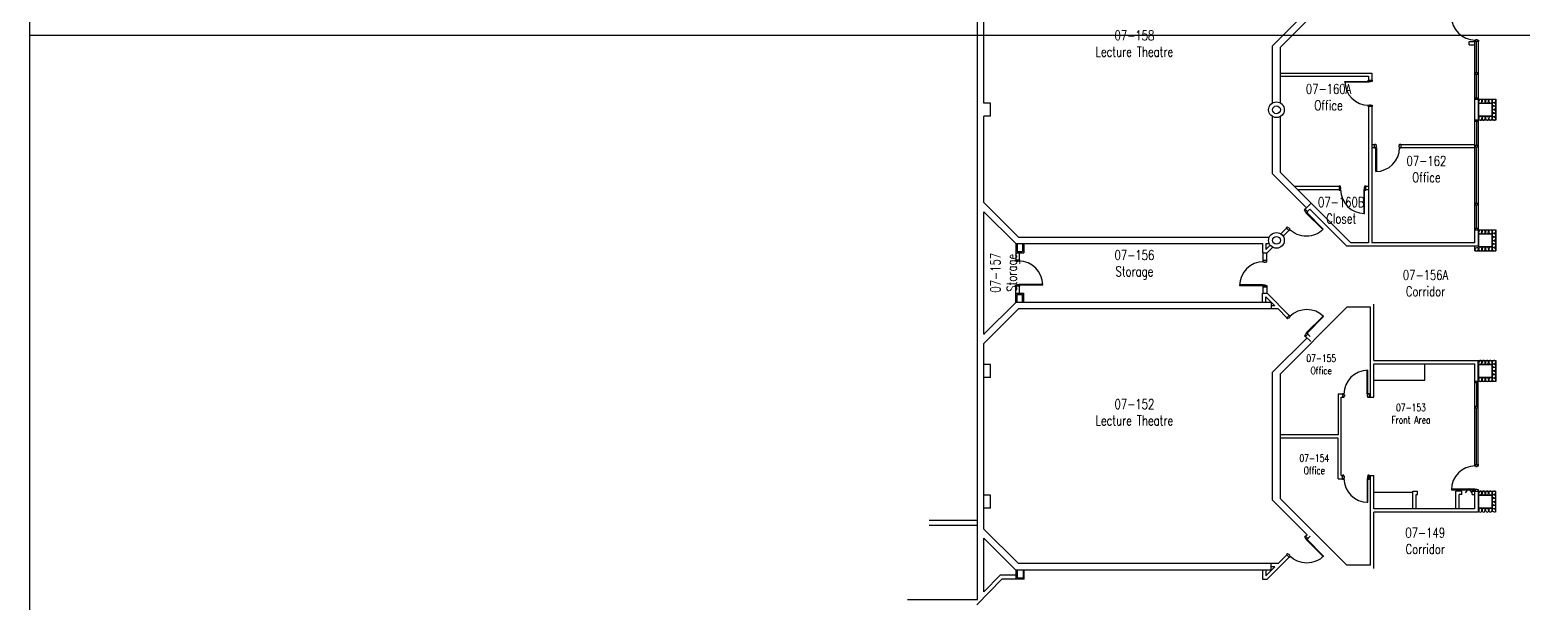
# Model space of a CAD drawing. Extents: x 11182 to 734459, y -1391328 to 152085.
# Drawn here: x 62862 to 120007, y -616109 to -594199 of the extents above; entities that cross this region are included whole.
import ezdxf
from ezdxf.enums import TextEntityAlignment as Align

# ---------------------------------------------------------------- set-up
doc = ezdxf.new("R2010")
doc.units = 0
doc.header["$LTSCALE"] = 500
doc.header["$MEASUREMENT"] = 0
doc.layers.add('0_Defpoints', color=106, linetype='CONTINUOUS', plot=False)
for name, color, linetype in [('0_room_data', 7, 'CONTINUOUS'), ('1_Wall_Exist', 251, 'CONTINUOUS'), ('3_Text', 7, 'CONTINUOUS')]:
    doc.layers.add(name, color=color, linetype=linetype)
doc.styles.add('1_200', font='simplex.shx', dxfattribs={"width": 0.75, "height": 460})

# ---------------------------------------------------------------- blocks, each defined once
blk = doc.blocks.new('room_data')
at = {"layer": '3_Text', "style": '1_200', "width": 0.75}
for tag, p in [('ROOMNUM', (0, 0)), ('ROOMUSE', (0, -575))]:
    blk.add_attdef(tag, text='', height=345, dxfattribs=at).set_placement(p, align=Align.MIDDLE_CENTER)

msp = doc.modelspace()

# ---------------------------------------------------------------- linework, layer by layer
at = {"layer": '0_Defpoints'}
for points in [[(174624, -523132), (174624, -736982), (62862, -736982), (62862, -523132)], [(174624, -594415), (62862, -594415)]]:
    msp.add_lwpolyline(points, dxfattribs=at)
at = {"layer": '1_Wall_Exist'}
for p, q in [((99149, -616009), (99149, -592079)), ((110749, -594864), (113291, -592322)), ((99399, -597009), (99399, -593710)), ((110449, -594810), (111755, -593504)), ((110449, -597000), (110449, -594810)), ((110749, -597000), (110749, -594864)), ((117981, -594771), (117981, -594641)), ((117981, -594646), (118199, -594646)), ((117981, -594771), (118199, -594771)), ((118185, -594641), (118185, -594591)), ((118185, -594591), (118236, -594591)), ((118338, -594641), (118185, -594641)), ((118199, -602359), (118199, -594641)), ((118236, -594591), (118236, -594574)), ((118236, -594574), (118287, -594574)), ((118261, -595843), (118261, -594641)), ((118287, -594574), (118287, -594591)), ((118287, -594591), (118338, -594591)), ((118324, -594641), (118324, -602484)), ((118338, -594591), (118338, -594641)), ((110749, -595853), (114246, -595853)), ((110749, -595978), (114121, -595978)), ((114121, -595978), (114121, -596123)), ((114246, -595853), (114246, -596123)), ((118312, -595843), (118211, -595843)), ((118211, -595843), (118211, -595893)), ((118211, -595893), (118312, -595893)), ((118261, -596809), (118261, -595893)), ((118312, -595893), (118312, -595843)), ((113219, -596199), (113218, -596174)), ((113218, -596174), (114158, -596174)), ((114133, -596199), (113218, -596199)), ((114107, -596123), (114260, -596123)), ((114107, -596174), (114107, -596123)), ((114133, -596174), (114133, -596199)), ((114158, -596190), (114158, -596174)), ((114209, -596190), (114158, -596190)), ((114260, -596174), (114209, -596174)), ((114209, -596174), (114209, -596190)), ((114260, -596123), (114260, -596174)), ((99649, -597009), (99399, -597009)), ((99649, -597509), (99649, -597009)), ((114107, -597139), (114107, -597088)), ((114107, -597088), (114158, -597088)), ((114260, -597139), (114107, -597139)), ((114121, -597139), (114121, -602359)), ((114158, -597088), (114158, -597072)), ((114158, -597072), (114209, -597072)), ((114209, -597072), (114209, -597088)), ((114209, -597088), (114260, -597088)), ((114246, -597139), (114246, -602359)), ((114260, -597088), (114260, -597139)), ((118199, -596859), (118999, -596859)), ((118312, -596809), (118211, -596809)), ((118211, -596809), (118211, -596859)), ((118312, -596859), (118312, -596809)), ((118358, -596895), (118345, -596927)), ((118349, -597009), (118849, -597009)), ((118349, -597509), (118349, -597009)), ((118449, -596970), (118462, -596938)), ((118489, -596970), (118476, -596938)), ((118580, -596895), (118593, -596927)), ((118618, -596895), (118605, -596927)), ((118709, -596970), (118722, -596938)), ((118749, -596970), (118736, -596938)), ((118840, -596895), (118853, -596927)), ((118849, -597009), (118849, -597509)), ((118921, -596863), (118889, -596876)), ((118921, -597112), (118889, -597099)), ((118921, -597125), (118889, -597138)), ((118932, -596980), (118964, -596967)), ((118932, -596995), (118964, -597008)), ((118999, -596859), (118999, -597659)), ((99399, -600809), (99399, -597509)), ((99649, -597509), (99399, -597509)), ((110449, -599708), (110449, -597519)), ((110749, -599655), (110749, -597519)), ((118999, -597659), (118199, -597659)), ((118211, -597709), (118211, -597659)), ((118312, -597709), (118211, -597709)), ((118261, -597709), (118261, -598625)), ((118312, -597659), (118312, -597709)), ((118358, -597624), (118345, -597592)), ((118849, -597509), (118349, -597509)), ((118449, -597549), (118462, -597581)), ((118489, -597549), (118476, -597581)), ((118580, -597624), (118593, -597592)), ((118618, -597624), (118605, -597592)), ((118709, -597549), (118722, -597581)), ((118749, -597549), (118736, -597581)), ((118840, -597624), (118853, -597592)), ((118921, -597381), (118889, -597368)), ((118921, -597401), (118889, -597414)), ((118921, -597655), (118889, -597642)), ((118932, -597242), (118964, -597229)), ((118932, -597264), (118964, -597277)), ((118932, -597518), (118964, -597505)), ((118932, -597538), (118964, -597551)), ((114348, -598596), (114246, -598596)), ((114348, -598721), (114246, -598721)), ((114348, -598582), (114398, -598582)), ((114348, -598735), (114348, -598582)), ((114398, -598735), (114348, -598735)), ((114398, -598582), (114398, -598633)), ((114398, -598633), (114415, -598633)), ((114398, -599623), (114398, -598684)), ((114415, -598684), (114398, -598684)), ((114398, -598709), (114424, -598709)), ((114415, -598633), (114415, -598684)), ((114424, -598709), (114424, -599623)), ((115296, -598684), (115296, -598633)), ((115296, -598633), (115313, -598633)), ((115313, -598684), (115296, -598684)), ((115313, -598633), (115313, -598582)), ((115313, -598582), (115364, -598582)), ((115313, -598734), (115313, -598684)), ((115364, -598734), (115313, -598734)), ((115364, -598582), (115364, -598734)), ((118199, -598596), (115364, -598596)), ((118199, -598721), (115364, -598721)), ((118312, -598625), (118211, -598625)), ((118211, -598625), (118211, -598675)), ((118211, -598675), (118312, -598675)), ((118261, -600843), (118261, -598675)), ((118312, -598675), (118312, -598625)), ((110449, -599708), (111755, -601015)), ((110749, -599655), (113453, -602359)), ((113003, -600202), (111296, -600202)), ((113003, -600327), (111421, -600327)), ((113003, -600188), (113003, -600341)), ((113054, -600188), (113003, -600188)), ((113003, -600341), (113054, -600341)), ((113054, -600239), (113054, -600188)), ((113070, -600239), (113054, -600239)), ((113054, -600341), (113054, -600290)), ((113054, -600290), (113070, -600290)), ((113070, -600290), (113070, -600239)), ((113969, -600315), (113943, -600315)), ((113943, -600315), (113943, -601229)), ((113969, -600239), (113952, -600239)), ((113952, -600239), (113952, -600290)), ((113952, -600290), (113969, -600290)), ((114019, -600188), (113969, -600188)), ((113969, -600188), (113969, -600239)), ((113969, -601229), (113969, -600290)), ((113969, -600341), (114019, -600341)), ((114019, -600341), (114019, -600188)), ((114121, -600202), (114019, -600202)), ((114121, -600327), (114019, -600327)), ((99399, -600809), (100725, -602134)), ((99399, -601162), (100619, -602382)), ((99399, -605856), (99399, -601162)), ((111693, -601058), (111657, -601094)), ((111657, -601094), (111693, -601130)), ((111693, -601130), (111681, -601141)), ((111681, -601141), (111717, -601177)), ((111702, -601067), (111693, -601058)), ((111702, -601068), (111932, -600838)), ((111702, -601068), (111791, -601156)), ((111717, -601177), (111729, -601166)), ((111729, -601166), (111764, -601202)), ((111764, -601202), (111800, -601166)), ((111791, -601156), (111879, -601068)), ((111800, -601166), (111791, -601157)), ((111879, -601068), (113295, -602484)), ((118312, -600843), (118211, -600843)), ((118211, -600843), (118211, -600893)), ((118211, -600893), (118312, -600893)), ((118261, -601809), (118261, -600893)), ((118312, -600893), (118312, -600843)), ((111010, -601741), (110974, -601776)), ((111046, -601776), (111010, -601741)), ((111746, -601184), (111728, -601202)), ((111728, -601202), (112375, -601848)), ((112393, -601830), (111746, -601184)), ((113943, -601229), (113969, -601229)), ((100725, -602134), (110326, -602134)), ((110762, -602008), (110984, -601786)), ((110851, -602096), (111072, -601875)), ((110974, -601776), (110983, -601785)), ((110984, -601786), (111072, -601875)), ((111057, -601765), (111046, -601776)), ((111093, -601801), (111057, -601765)), ((111073, -601875), (111082, -601884)), ((111082, -601812), (111093, -601801)), ((111118, -601848), (111082, -601812)), ((111082, -601884), (111118, -601848)), ((112375, -601848), (112393, -601830)), ((118199, -601859), (118999, -601859)), ((118312, -601809), (118211, -601809)), ((118211, -601809), (118211, -601859)), ((118312, -601859), (118312, -601809)), ((118358, -601895), (118345, -601927)), ((118349, -602009), (118849, -602009)), ((118349, -602509), (118349, -602009)), ((118449, -601970), (118462, -601938)), ((118489, -601970), (118476, -601938)), ((118580, -601895), (118593, -601927)), ((118618, -601895), (118605, -601927)), ((118709, -601970), (118722, -601938)), ((118749, -601970), (118736, -601938)), ((118840, -601895), (118853, -601927)), ((118849, -602009), (118849, -602509)), ((118921, -601864), (118889, -601877)), ((118921, -602118), (118889, -602105)), ((118921, -602138), (118889, -602151)), ((118932, -601981), (118964, -601968)), ((118932, -602001), (118964, -602014)), ((118932, -602255), (118964, -602242)), ((118932, -602277), (118964, -602290)), ((118999, -601859), (118999, -602659)), ((100619, -602382), (100619, -603001)), ((100619, -602382), (110069, -602382)), ((100619, -602734), (100919, -602734)), ((100669, -602384), (100669, -602684)), ((100669, -602684), (100869, -602684)), ((100744, -602734), (100744, -603001)), ((100869, -602382), (100869, -602684)), ((100919, -602382), (100919, -602734)), ((110069, -602382), (110069, -602734)), ((110069, -602734), (110239, -602734)), ((110078, -602734), (110078, -603077)), ((110194, -602382), (110194, -602603)), ((110194, -602382), (110325, -602382)), ((110194, -602603), (110358, -602438)), ((110230, -603077), (110230, -602734)), ((110239, -602734), (110454, -602519)), ((118324, -602484), (113295, -602484)), ((114121, -602359), (113453, -602359)), ((118199, -602359), (114246, -602359)), ((118199, -602659), (118199, -602484)), ((118199, -602659), (118999, -602659)), ((118266, -602539), (118234, -602552)), ((118277, -602656), (118309, -602643)), ((118358, -602624), (118345, -602592)), ((118849, -602509), (118349, -602509)), ((118449, -602549), (118462, -602581)), ((118489, -602549), (118476, -602581)), ((118580, -602624), (118593, -602592)), ((118618, -602624), (118605, -602592)), ((118709, -602549), (118722, -602581)), ((118749, -602549), (118736, -602581)), ((118840, -602624), (118853, -602592)), ((118921, -602394), (118889, -602381)), ((118921, -602407), (118889, -602420)), ((118921, -602656), (118889, -602643)), ((118932, -602524), (118964, -602511)), ((118932, -602539), (118964, -602552)), ((100605, -603001), (100757, -603001)), ((100605, -603052), (100605, -603001)), ((100656, -603052), (100605, -603052)), ((100656, -603068), (100656, -603052)), ((100707, -603068), (100656, -603068)), ((100757, -603052), (100707, -603052)), ((100707, -603052), (100707, -603068)), ((100757, -603001), (100757, -603052)), ((110230, -603027), (110078, -603027)), ((110078, -603077), (110129, -603077)), ((110129, -603077), (110129, -603094)), ((110129, -603094), (110179, -603094)), ((110179, -603094), (110179, -603077)), ((110179, -603077), (110230, -603077)), ((100605, -604017), (100605, -603967)), ((100605, -603967), (100656, -603967)), ((100757, -604017), (100605, -604017)), ((100619, -604636), (100619, -604017)), ((100656, -603967), (100656, -603950)), ((100656, -603950), (100707, -603950)), ((100707, -603950), (100707, -603967)), ((100707, -603967), (101646, -603967)), ((100732, -603967), (100732, -603941)), ((100732, -603941), (101646, -603941)), ((100744, -604017), (100744, -604284)), ((100757, -603967), (100757, -604017)), ((109189, -603966), (109189, -603992)), ((110103, -603966), (109189, -603966)), ((109189, -603992), (110230, -603992)), ((110078, -603992), (110078, -604284)), ((110103, -603992), (110103, -603966)), ((110179, -603976), (110128, -603976)), ((110128, -603976), (110128, -603992)), ((110179, -603992), (110179, -603976)), ((110230, -603992), (110230, -604284)), ((100619, -604284), (100919, -604284)), ((100669, -604634), (100669, -604334)), ((100669, -604334), (100869, -604334)), ((100869, -604634), (100869, -604334)), ((100919, -604634), (100919, -604284)), ((110069, -604284), (110239, -604284)), ((110069, -604634), (110069, -604284)), ((110078, -604043), (110230, -604043)), ((110194, -604634), (110194, -604416)), ((110194, -604416), (110537, -604759)), ((110239, -604284), (111085, -605131)), ((99399, -605856), (100619, -604636)), ((99399, -606210), (100725, -604884)), ((110399, -604634), (100631, -604634)), ((110662, -604884), (100714, -604884)), ((110399, -604634), (110399, -604884)), ((110537, -604759), (110399, -604759)), ((110662, -604884), (110997, -605219)), ((110749, -607364), (113290, -604822)), ((110997, -605219), (111085, -605131)), ((111086, -605130), (111095, -605121)), ((111095, -605121), (111131, -605157)), ((111131, -605157), (111095, -605193)), ((111742, -605804), (112388, -605157)), ((112388, -605158), (112406, -605175)), ((114199, -604822), (113290, -604822)), ((114199, -608259), (114199, -604822)), ((114324, -606859), (114324, -604697)), ((110987, -605229), (110996, -605220)), ((111023, -605265), (110987, -605229)), ((111059, -605229), (111023, -605265)), ((111071, -605241), (111059, -605229)), ((111107, -605205), (111071, -605241)), ((111095, -605193), (111107, -605205)), ((112406, -605175), (111760, -605822)), ((99149, -606106), (99149, -606106)), ((99399, -605865), (99411, -605845)), ((99399, -613309), (99399, -606210)), ((110449, -607310), (111769, -605991)), ((111670, -605912), (111706, -605876)), ((111706, -605947), (111670, -605912)), ((111694, -605864), (111730, -605828)), ((111706, -605876), (111694, -605864)), ((111715, -605938), (111706, -605947)), ((111715, -605938), (111804, -605849)), ((111715, -605938), (111910, -606132)), ((111730, -605828), (111742, -605840)), ((111760, -605822), (111742, -605804)), ((111742, -605840), (111778, -605804)), ((111778, -605804), (111814, -605840)), ((111804, -605849), (111892, -605938)), ((111814, -605840), (111805, -605849)), ((114324, -606859), (118999, -606859)), ((118324, -610843), (118324, -606859)), ((118921, -606863), (118889, -606876)), ((118999, -606859), (118999, -607659)), ((99649, -607009), (99399, -607009)), ((99649, -607509), (99649, -607009)), ((110449, -612208), (110449, -607310)), ((110749, -612155), (110749, -607364)), ((114073, -607232), (114098, -607232)), ((114073, -608146), (114073, -607232)), ((114098, -608171), (114098, -607232)), ((114324, -606985), (118199, -606985)), ((114324, -608259), (114324, -606985)), ((116281, -607607), (116281, -606985)), ((118199, -610843), (118199, -606985)), ((118358, -606895), (118345, -606927)), ((118349, -607009), (118849, -607009)), ((118349, -607509), (118349, -607009)), ((118449, -606970), (118462, -606938)), ((118489, -606970), (118476, -606938)), ((118580, -606895), (118593, -606927)), ((118618, -606895), (118605, -606927)), ((118709, -606970), (118722, -606938)), ((118749, -606970), (118736, -606938)), ((118840, -606895), (118853, -606927)), ((118849, -607009), (118849, -607509)), ((118921, -607112), (118889, -607099)), ((118921, -607125), (118889, -607138)), ((118921, -607381), (118889, -607368)), ((118921, -607401), (118889, -607414)), ((118932, -606980), (118964, -606967)), ((118932, -606995), (118964, -607008)), ((118932, -607242), (118964, -607229)), ((118932, -607264), (118964, -607277)), ((99649, -607509), (99399, -607509)), ((114324, -607607), (116281, -607607)), ((118999, -607659), (118199, -607659)), ((118211, -607709), (118211, -607659)), ((118312, -607709), (118211, -607709)), ((118261, -607709), (118261, -608625)), ((118312, -607659), (118312, -607709)), ((118358, -607624), (118345, -607592)), ((118849, -607509), (118349, -607509)), ((118449, -607549), (118462, -607581)), ((118489, -607549), (118476, -607581)), ((118580, -607624), (118593, -607592)), ((118618, -607624), (118605, -607592)), ((118709, -607549), (118722, -607581)), ((118749, -607549), (118736, -607581)), ((118840, -607624), (118853, -607592)), ((118921, -607655), (118889, -607642)), ((118932, -607518), (118964, -607505)), ((118932, -607538), (118964, -607551)), ((112958, -608134), (113133, -608134)), ((112958, -608134), (112958, -609704)), ((113082, -608259), (113133, -608259)), ((113082, -611259), (113082, -608259)), ((113133, -608134), (113133, -608121)), ((113133, -608121), (113184, -608121)), ((113133, -608134), (113133, -608259)), ((113133, -608273), (113133, -608260)), ((113184, -608273), (113133, -608273)), ((113184, -608121), (113184, -608172)), ((113184, -608172), (113200, -608172)), ((113200, -608222), (113184, -608222)), ((113184, -608222), (113184, -608273)), ((113200, -608172), (113200, -608222)), ((114098, -608146), (114073, -608146)), ((114082, -608222), (114082, -608171)), ((114082, -608171), (114098, -608171)), ((114098, -608222), (114082, -608222)), ((114098, -608121), (114149, -608121)), ((114098, -608273), (114098, -608222)), ((114149, -608273), (114098, -608273)), ((114149, -608121), (114149, -608133)), ((114149, -608134), (114199, -608134)), ((114149, -608134), (114149, -608259)), ((114149, -608259), (114324, -608259)), ((114149, -608260), (114149, -608273)), ((118312, -608625), (118211, -608625)), ((118211, -608625), (118211, -608675)), ((118211, -608675), (118312, -608675)), ((118261, -610843), (118261, -608675)), ((118312, -608675), (118312, -608625)), ((112958, -609704), (110749, -609704)), ((112958, -609828), (110749, -609828)), ((112958, -611384), (112958, -609828)), ((118198, -610843), (118185, -610843)), ((118185, -610843), (118185, -610894)), ((118199, -610843), (118324, -610843)), ((118338, -610843), (118325, -610843)), ((118338, -610894), (118338, -610843)), ((112958, -611384), (113133, -611384)), ((113082, -611259), (113133, -611259)), ((113133, -611398), (113133, -611246)), ((113184, -611246), (113133, -611246)), ((113133, -611398), (113184, -611398)), ((113184, -611296), (113184, -611246)), ((113200, -611296), (113184, -611296)), ((113184, -611398), (113184, -611347)), ((113184, -611347), (113200, -611347)), ((113200, -611347), (113200, -611296)), ((114098, -611373), (114073, -611373)), ((114073, -611373), (114073, -612287)), ((114098, -611297), (114082, -611297)), ((114082, -611297), (114082, -611347)), ((114082, -611347), (114098, -611347)), ((114149, -611246), (114098, -611246)), ((114098, -611246), (114098, -611297)), ((114098, -612287), (114098, -611347)), ((114098, -611398), (114149, -611398)), ((114149, -611259), (114149, -611246)), ((114149, -611384), (114149, -611259)), ((114149, -611259), (114324, -611259)), ((114149, -611384), (114199, -611384)), ((114149, -611398), (114149, -611385)), ((114199, -614696), (114199, -611259)), ((114324, -612534), (114324, -611259)), ((118185, -610894), (118236, -610894)), ((118236, -610894), (118236, -610910)), ((118236, -610910), (118287, -610910)), ((118287, -610910), (118287, -610894)), ((118287, -610894), (118338, -610894)), ((99649, -612009), (99399, -612009)), ((99649, -612509), (99649, -612009)), ((115823, -611912), (114324, -611912)), ((115823, -612534), (115823, -611859)), ((115823, -611859), (115998, -611859)), ((115948, -612534), (115948, -611984)), ((115948, -611984), (115998, -611984)), ((115998, -611984), (115998, -611859)), ((117297, -611783), (117296, -611809)), ((118211, -611783), (117296, -611783)), ((117296, -611809), (118236, -611809)), ((117465, -612534), (117465, -611859)), ((117691, -611859), (117465, -611859)), ((117589, -612534), (117589, -611984)), ((117691, -611984), (117589, -611984)), ((117691, -611984), (117691, -611859)), ((117842, -611922), (117970, -611764)), ((118097, -611922), (117970, -611764)), ((118097, -611984), (118097, -611859)), ((118097, -611859), (118999, -611859)), ((118097, -611984), (118199, -611984)), ((118185, -611809), (118185, -611859)), ((118199, -612534), (118199, -611859)), ((118211, -611809), (118211, -611783)), ((118287, -611792), (118236, -611792)), ((118236, -611792), (118236, -611809)), ((118287, -611809), (118287, -611792)), ((118338, -611809), (118287, -611809)), ((118324, -611859), (118324, -612659)), ((118338, -611859), (118338, -611809)), ((118358, -611895), (118345, -611927)), ((118349, -612009), (118849, -612009)), ((118349, -612509), (118349, -612009)), ((118449, -611970), (118462, -611938)), ((118489, -611970), (118476, -611938)), ((118580, -611895), (118593, -611927)), ((118618, -611895), (118605, -611927)), ((118709, -611970), (118722, -611938)), ((118749, -611970), (118736, -611938)), ((118840, -611895), (118853, -611927)), ((118849, -612009), (118849, -612509)), ((118921, -611864), (118889, -611877)), ((118932, -611981), (118964, -611968)), ((118932, -612001), (118964, -612014)), ((118999, -612659), (118999, -611859)), ((99649, -612509), (99399, -612509)), ((110449, -612208), (111769, -613528)), ((110749, -612155), (113290, -614696)), ((114073, -612287), (114098, -612287)), ((118199, -612534), (114324, -612534)), ((118358, -612624), (118345, -612592)), ((118849, -612509), (118349, -612509)), ((118449, -612549), (118462, -612581)), ((118489, -612549), (118476, -612581)), ((118580, -612624), (118593, -612592)), ((118618, -612624), (118605, -612592)), ((118709, -612549), (118722, -612581)), ((118749, -612549), (118736, -612581)), ((118840, -612624), (118853, -612592)), ((118921, -612118), (118889, -612105)), ((118921, -612138), (118889, -612151)), ((118921, -612394), (118889, -612381)), ((118921, -612407), (118889, -612420)), ((118932, -612255), (118964, -612242)), ((118932, -612277), (118964, -612290)), ((118932, -612524), (118964, -612511)), ((118932, -612539), (118964, -612552)), ((97305, -612967), (99149, -612967)), ((97305, -613167), (99149, -613167)), ((114324, -614821), (114324, -612659)), ((118324, -612659), (114324, -612659)), ((118921, -612656), (118889, -612643)), ((99399, -613309), (100725, -614634)), ((99399, -615710), (99399, -613662)), ((99399, -613662), (100621, -614884)), ((111706, -613571), (111670, -613607)), ((111670, -613607), (111706, -613643)), ((111706, -613643), (111694, -613655)), ((111694, -613655), (111730, -613691)), ((111715, -613580), (111706, -613571)), ((111715, -613581), (111769, -613528)), ((111715, -613581), (111804, -613669)), ((111730, -613691), (111742, -613679)), ((111742, -613679), (112406, -614344)), ((111760, -613697), (111742, -613715)), ((111742, -613715), (112388, -614362)), ((111778, -613715), (111814, -613679)), ((111804, -613669), (111892, -613581)), ((111814, -613679), (111805, -613670)), ((110662, -614634), (110997, -614299)), ((111023, -614254), (110987, -614290)), ((110987, -614290), (110996, -614299)), ((110997, -614299), (111085, -614388)), ((111059, -614290), (111023, -614254)), ((111071, -614278), (111059, -614290)), ((111107, -614314), (111071, -614278)), ((100619, -614882), (100619, -615234)), ((110399, -614884), (100621, -614884)), ((100669, -614884), (100669, -615184)), ((110662, -614634), (100725, -614634)), ((100893, -614884), (100893, -615184)), ((100943, -615231), (100943, -614884)), ((110069, -614884), (110069, -615234)), ((110194, -615103), (110537, -614759)), ((110194, -614884), (110194, -615103)), ((110239, -615234), (111085, -614388)), ((110399, -614884), (110399, -614634)), ((110537, -614759), (110399, -614759)), ((111086, -614389), (111095, -614398)), ((111095, -614326), (111107, -614314)), ((111131, -614362), (111095, -614326)), ((111095, -614398), (111131, -614362)), ((112388, -614361), (112406, -614344)), ((114199, -614696), (113290, -614696)), ((100086, -615231), (99120, -616209)), ((100022, -615079), (99399, -615710)), ((100619, -615079), (100022, -615079)), ((100943, -615231), (100086, -615231)), ((100669, -615184), (100893, -615184)), ((110069, -615234), (110239, -615234)), ((96475, -616009), (99149, -616009))]:
    msp.add_line(p, q, dxfattribs=at)
for centre, radius in [((110599, -597259), 300), ((110599, -597259), 150), ((110599, -602259), 300), ((110599, -602259), 150)]:
    msp.add_circle(centre, radius, dxfattribs=at)
for centre, radius, start, end in [((118211, -593676), 914, 180, 270), ((114133, -596174), 914, 180, 270), ((118397, -596949), 56.3, 157.5, 337.5), ((118410, -596916), 56.2, 337.5, 157.5), ((118528, -596916), 56.3, 22.5, 202.5), ((118541, -596949), 56.3, 202.5, 22.5), ((118657, -596949), 56.2, 157.5, 337.5), ((118670, -596916), 56.3, 337.5, 157.5), ((118788, -596916), 56.3, 22.5, 202.5), ((118801, -596949), 56.3, 202.5, 22.5), ((118910, -596928), 56.3, 112.5, 292.5), ((118910, -597047), 56.3, 67.5, 247.5), ((118910, -597190), 56.3, 112.5, 292.5), ((118943, -596915), 56.3, 292.5, 112.5), ((118943, -597060), 56.2, 247.5, 67.5), ((118943, -597177), 56.2, 292.5, 112.5), ((118397, -597570), 56.3, 22.5, 202.5), ((118410, -597603), 56.3, 202.5, 22.5), ((118528, -597603), 56.3, 157.5, 337.5), ((118541, -597570), 56.3, 337.5, 157.5), ((118657, -597570), 56.3, 22.5, 202.5), ((118670, -597603), 56.3, 202.5, 22.5), ((118788, -597603), 56.2, 157.5, 337.5), ((118801, -597570), 56.3, 337.5, 157.5), ((118910, -597316), 56.3, 67.5, 247.5), ((118910, -597466), 56.3, 112.5, 292.5), ((118910, -597590), 56.3, 67.5, 247.5), ((118943, -597329), 56.3, 247.5, 67.5), ((118943, -597453), 56.2, 292.5, 112.5), ((118943, -597603), 56.2, 247.5, 67.5), ((114398, -598709), 914, 270, 0), ((113969, -600315), 914, 180, 270), ((118397, -601949), 56.3, 157.5, 337.5), ((118410, -601916), 56.3, 337.5, 157.5), ((118528, -601916), 56.3, 22.5, 202.5), ((118541, -601949), 56.3, 202.5, 22.5), ((118657, -601949), 56.3, 157.5, 337.5), ((118670, -601916), 56.3, 337.5, 157.5), ((118788, -601916), 56.3, 22.5, 202.5), ((118801, -601949), 56.3, 202.5, 22.5), ((118910, -601929), 56.3, 112.5, 292.5), ((118910, -602053), 56.3, 67.5, 247.5), ((118910, -602203), 56.3, 112.5, 292.5), ((118910, -602329), 56.2, 67.5, 247.5), ((118943, -601916), 56.2, 292.5, 112.5), ((118943, -602066), 56.2, 247.5, 67.5), ((118943, -602190), 56.3, 292.5, 112.5), ((118943, -602342), 56.2, 247.5, 67.5), ((118255, -602604), 56.3, 112.5, 292.5), ((118288, -602591), 56.3, 292.5, 112.5), ((118397, -602570), 56.3, 22.5, 202.5), ((118410, -602603), 56.3, 202.5, 22.5), ((118528, -602603), 56.3, 157.5, 337.5), ((118541, -602570), 56.2, 337.5, 157.5), ((118657, -602570), 56.3, 22.5, 202.5), ((118670, -602603), 56.2, 202.5, 22.5), ((118788, -602603), 56.3, 157.5, 337.5), ((118801, -602570), 56.3, 337.5, 157.5), ((118910, -602472), 56.3, 112.5, 292.5), ((118910, -602591), 56.2, 67.5, 247.5), ((118943, -602459), 56.3, 292.5, 112.5), ((118943, -602604), 56.2, 247.5, 67.5), ((100732, -603967), 914, 0, 90), ((110103, -603992), 914, 90, 180), ((111760, -605822), 914, 45, 135), ((118410, -606916), 56.2, 337.5, 157.5), ((118528, -606916), 56.2, 22.5, 202.5), ((118670, -606916), 56.2, 337.5, 157.5), ((118788, -606916), 56.2, 22.5, 202.5), ((118910, -606928), 56.2, 112.5, 292.5), ((118943, -606915), 56.2, 292.5, 112.5), ((114098, -608146), 914, 90, 180), ((118397, -606949), 56.2, 157.5, 337.5), ((118541, -606949), 56.2, 202.5, 22.5), ((118657, -606949), 56.2, 157.5, 337.5), ((118801, -606949), 56.2, 202.5, 22.5), ((118910, -607047), 56.2, 67.5, 247.5), ((118910, -607190), 56.2, 112.5, 292.5), ((118910, -607316), 56.2, 67.5, 247.5), ((118910, -607466), 56.2, 112.5, 292.5), ((118943, -607060), 56.2, 247.5, 67.5), ((118943, -607177), 56.2, 292.5, 112.5), ((118943, -607329), 56.2, 247.5, 67.5), ((118943, -607453), 56.2, 292.5, 112.5), ((118397, -607570), 56.2, 22.5, 202.5), ((118410, -607603), 56.2, 202.5, 22.5), ((118528, -607603), 56.2, 157.5, 337.5), ((118541, -607570), 56.2, 337.5, 157.5), ((118657, -607570), 56.2, 22.5, 202.5), ((118670, -607603), 56.2, 202.5, 22.5), ((118788, -607603), 56.2, 157.5, 337.5), ((118801, -607570), 56.2, 337.5, 157.5), ((118910, -607590), 56.2, 67.5, 247.5), ((118943, -607603), 56.2, 247.5, 67.5), ((114098, -611373), 914, 180, 270), ((118211, -611809), 914, 90, 180), ((118397, -611949), 56.2, 157.5, 337.5), ((118410, -611916), 56.2, 337.5, 157.5), ((118528, -611916), 56.2, 22.5, 202.5), ((118541, -611949), 56.2, 202.5, 22.5), ((118657, -611949), 56.2, 157.5, 337.5), ((118670, -611916), 56.2, 337.5, 157.5), ((118788, -611916), 56.2, 22.5, 202.5), ((118801, -611949), 56.2, 202.5, 22.5), ((118910, -611929), 56.2, 112.5, 292.5), ((118910, -612053), 56.2, 67.5, 247.5), ((118943, -611916), 56.2, 292.5, 112.5), ((118943, -612066), 56.2, 247.5, 67.5), ((118397, -612570), 56.2, 22.5, 202.5), ((118410, -612603), 56.2, 202.5, 22.5), ((118528, -612603), 56.2, 157.5, 337.5), ((118541, -612570), 56.2, 337.5, 157.5), ((118657, -612570), 56.2, 22.5, 202.5), ((118670, -612603), 56.2, 202.5, 22.5), ((118788, -612603), 56.2, 157.5, 337.5), ((118801, -612570), 56.2, 337.5, 157.5), ((118910, -612203), 56.2, 112.5, 292.5), ((118910, -612329), 56.2, 67.5, 247.5), ((118910, -612472), 56.2, 112.5, 292.5), ((118910, -612591), 56.2, 67.5, 247.5), ((118943, -612190), 56.2, 292.5, 112.5), ((118943, -612342), 56.2, 247.5, 67.5), ((118943, -612459), 56.2, 292.5, 112.5), ((118943, -612604), 56.2, 247.5, 67.5)]:
    msp.add_arc(centre, radius, start, end, dxfattribs=at)
at = {"layer": '1_Wall_Exist', "extrusion": (0, 0, -1)}
for centre in [(111746, -601184), (111760, -613697)]:
    msp.add_ellipse(centre, major_axis=(-613, 679), ratio=1, start_param=3.09034, end_param=4.661137, dxfattribs=at)

# ---------------------------------------------------------------- block references
at = {"layer": '0_room_data'}
for p, xscale, yscale, zscale, values in [((105159, -594412), 1.089432688349144, 1.089432688349144, 1.089432688349144, {'ROOMNUM': '07-158', 'ROOMUSE': 'Lecture Theatre'}), ((112593, -596461), 1.089432688349144, 1.089432688349144, 1.089432688349144, {'ROOMNUM': '07-160A', 'ROOMUSE': 'Office'}), ((116340, -599217), 1.089432688349144, 1.089432688349144, 1.089432688349144, {'ROOMNUM': '07-162', 'ROOMUSE': 'Office'}), ((113079, -600796), 1.089432688349144, 1.089432688349144, 1.089432688349144, {'ROOMNUM': '07-160B', 'ROOMUSE': 'Closet'}), ((105159, -602822), 1.089432688349144, 1.089432688349144, 1.089432688349144, {'ROOMNUM': '07-156', 'ROOMUSE': 'Storage'}), ((116306, -603584), 1.089432688349144, 1.089432688349144, 1.089432688349144, {'ROOMNUM': '07-156A', 'ROOMUSE': 'Corridor'}), ((112313, -606774), 0.8170745162618582, 0.8170745162618582, 0.8170745162618582, {'ROOMNUM': '07-155', 'ROOMUSE': 'Office'}), ((105159, -608529), 1.089432688349144, 1.089432688349144, 1.089432688349144, {'ROOMNUM': '07-152', 'ROOMUSE': 'Lecture Theatre'}), ((115749, -608662), 0.8170745162618582, 0.8170745162618582, 0.8170745162618582, {'ROOMNUM': '07-153', 'ROOMUSE': 'Front Area'}), ((112048, -610599), 0.8170745162618582, 0.8170745162618582, 0.8170745162618582, {'ROOMNUM': '07-154', 'ROOMUSE': 'Office'}), ((116296, -613451), 1.089432688349144, 1.089432688349144, 1.089432688349144, {'ROOMNUM': '07-149', 'ROOMUSE': 'Corridor'})]:
    msp.add_blockref('room_data', p, dxfattribs=dict(at, xscale=xscale, yscale=yscale, zscale=zscale)).add_auto_attribs(values)
at = {"layer": '0_room_data', "xscale": 1.089432688349144, "yscale": 1.089432688349144, "zscale": 1.089432688349144, "rotation": 90}
msp.add_blockref('room_data', (99837, -603500), dxfattribs=at).add_auto_attribs({'ROOMNUM': '07-157', 'ROOMUSE': 'Storage'})

doc.saveas('drawing.dxf')
